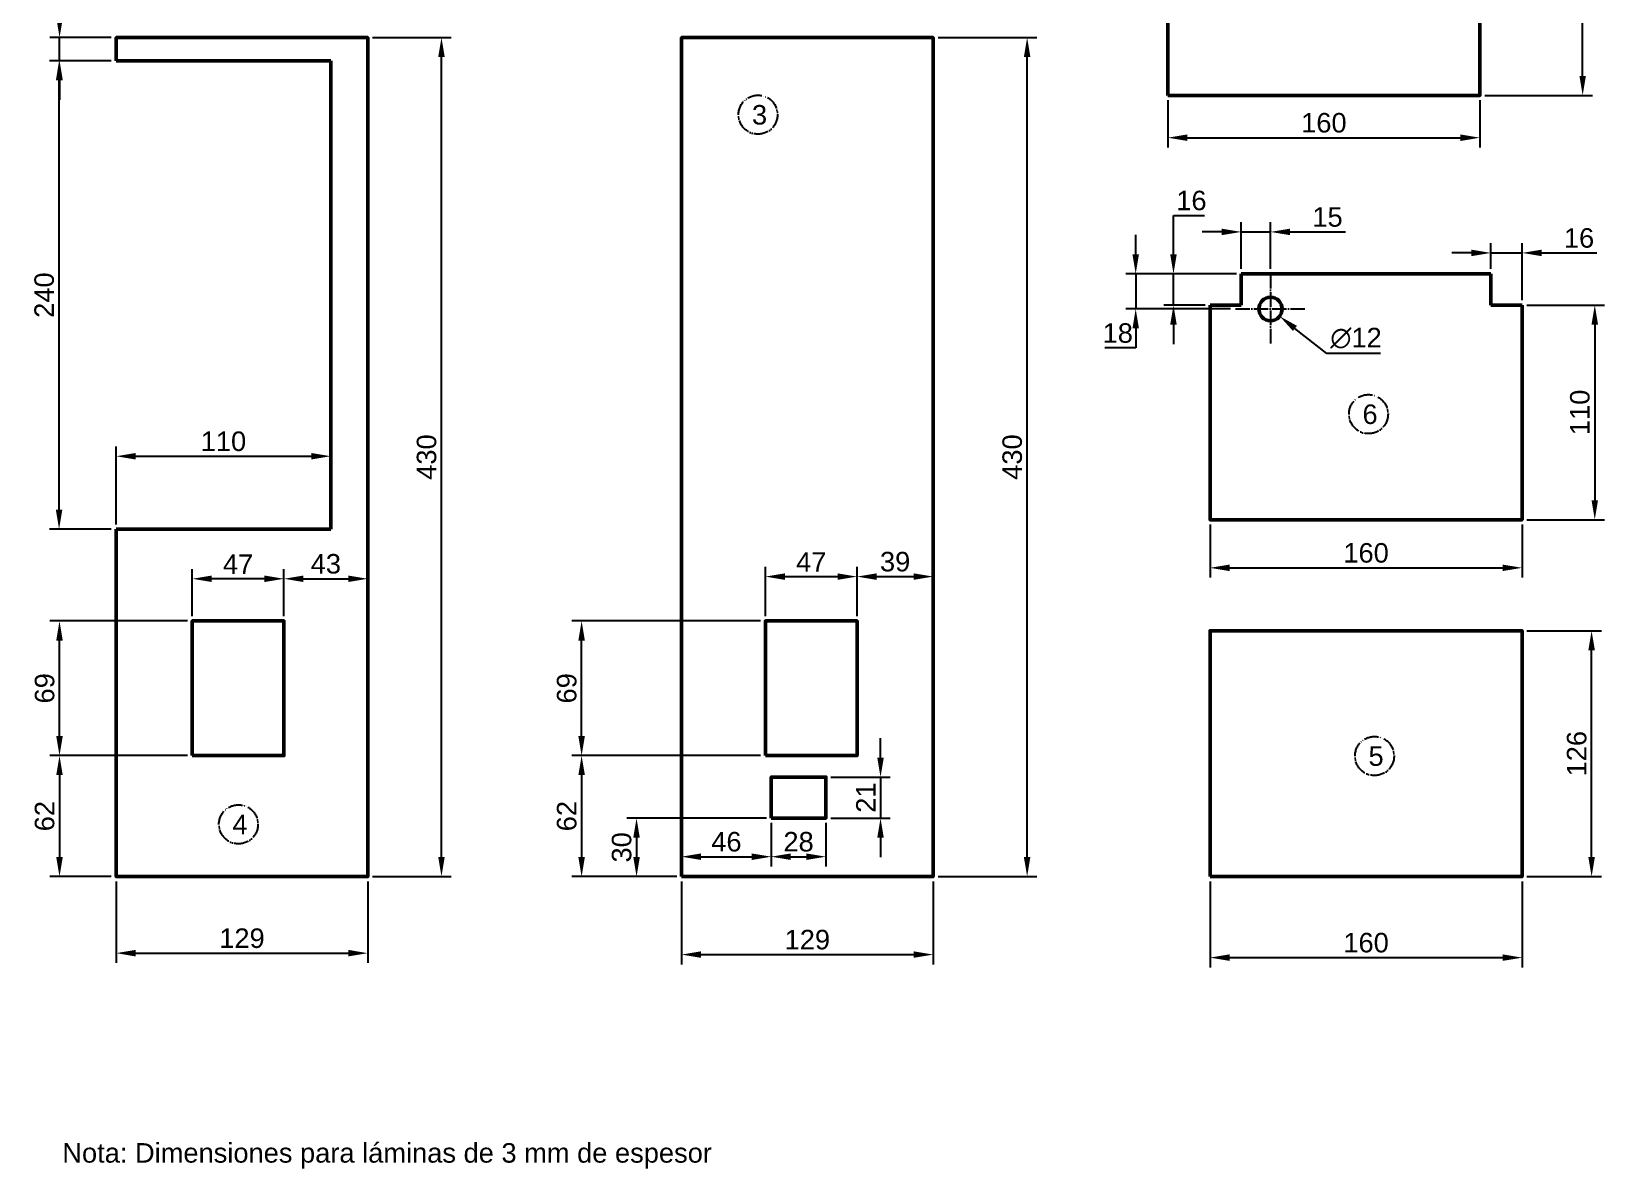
# Model space of a CAD drawing. Header units: millimetres. Extents: x 1300 to 9341, y -223 to 1453.
# Drawn here: x 7924 to 8730, y -136 to 446 of the extents above; entities that cross this region are included whole.
import ezdxf

# ---------------------------------------------------------------- set-up
doc = ezdxf.new("R2010")
doc.units = ezdxf.units.MM
doc.linetypes.add('ACAD_ISO04W100', pattern=[30, 24, -3, 0, -3])
doc.linetypes.add('ACAD_ISO05W100', pattern=[33, 24, -3, 0, -3, 0, -3])
for name, color, linetype, lineweight in [('02_LINEA_PRINCIPAL_A4_A3', 7, 'Continuous', 50), ('04_LINEA_EJE_A4_A3', 4, 'ACAD_ISO04W100', 25), ('05_LINEA_ACOTADO', 3, 'Continuous', 25), ('10_LINEA_FANTASMA_A4_A3', 2, 'ACAD_ISO05W100', 25)]:
    doc.layers.add(name, color=color, linetype=linetype, lineweight=lineweight)
doc.layers.add('06_ROTULADO', color=3, linetype='Continuous')
doc.styles.get("Standard").update_dxf_attribs({"font": 'arial.ttf'})
doc.dimstyles.new('ISO-25', dxfattribs={"dimtxt": 2.5, "dimasz": 2.5, "dimexe": 1.25, "dimexo": 0.625, "dimtad": 1, "dimtoh": 1, "dimtxsty": 'Standard', "dimcen": 2.5, "dimadec": 0, "dimazin": 0, "dimtfac": 1, "dimtmove": 0, "dimatfit": 3, "dimfxl": 1, "dimarcsym": 0})

# ---------------------------------------------------------------- blocks, each defined once
blk = doc.blocks.new('*D38')
at = {"layer": '05_LINEA_ACOTADO', "color": 0, "lineweight": -2, "transparency": 16777216}
for p, q in [((8690.52, 139.3), (8728.65, 139.3)), ((8723.65, 23.3), (8723.65, 129.3)), ((8690.52, 13.3), (8728.65, 13.3))]:
    blk.add_line(p, q, dxfattribs=at)
at = {"layer": '05_LINEA_ACOTADO', "color": 0, "transparency": 16777216}
for points in [[(8721.99, 129.3), (8725.32, 129.3), (8723.65, 139.3)], [(8721.99, 23.3), (8725.32, 23.3), (8723.65, 13.3)]]:
    blk.add_solid(points, dxfattribs=at)
at = {"layer": 'Defpoints', "color": 0, "transparency": 16777216}
for p in [(8688.02, 139.3), (8723.65, 139.3), (8688.02, 13.3)]:
    blk.add_point(p, dxfattribs=at)
at = {"layer": '05_LINEA_ACOTADO', "color": 0, "transparency": 16777216, "insert": (8716.05, 76.3), "char_height": 10, "attachment_point": 5, "rotation": 90}
blk.add_mtext('126', dxfattribs=at)
blk = doc.blocks.new('*D39')
at = {"layer": '05_LINEA_ACOTADO', "color": 0, "lineweight": -2, "transparency": 16777216}
for p, q in [((8528.02, 10.8), (8528.02, -33.21)), ((8688.02, 10.8), (8688.02, -33.21)), ((8538.02, -28.21), (8678.02, -28.21))]:
    blk.add_line(p, q, dxfattribs=at)
at = {"layer": '05_LINEA_ACOTADO', "color": 0, "transparency": 16777216}
for points in [[(8538.02, -26.54), (8538.02, -29.87), (8528.02, -28.21)], [(8678.02, -26.54), (8678.02, -29.87), (8688.02, -28.21)]]:
    blk.add_solid(points, dxfattribs=at)
at = {"layer": 'Defpoints', "color": 0, "transparency": 16777216}
for p in [(8528.02, 13.3), (8688.02, 13.3), (8688.02, -28.21)]:
    blk.add_point(p, dxfattribs=at)
at = {"layer": '05_LINEA_ACOTADO', "color": 0, "transparency": 16777216, "insert": (8608.02, -20.6), "char_height": 10, "attachment_point": 5}
blk.add_mtext('160', dxfattribs=at)
blk = doc.blocks.new('*D40')
at = {"layer": '05_LINEA_ACOTADO', "color": 0, "lineweight": -2, "transparency": 16777216}
for p, q in [((8528.02, 193.7), (8528.02, 166.55)), ((8688.02, 193.7), (8688.02, 166.55)), ((8538.02, 171.55), (8678.02, 171.55))]:
    blk.add_line(p, q, dxfattribs=at)
at = {"layer": '05_LINEA_ACOTADO', "color": 0, "transparency": 16777216}
for points in [[(8538.02, 173.21), (8538.02, 169.88), (8528.02, 171.55)], [(8678.02, 173.21), (8678.02, 169.88), (8688.02, 171.55)]]:
    blk.add_solid(points, dxfattribs=at)
at = {"layer": 'Defpoints', "color": 0, "transparency": 16777216}
for p in [(8528.02, 196.2), (8688.02, 196.2), (8688.02, 171.55)]:
    blk.add_point(p, dxfattribs=at)
at = {"layer": '05_LINEA_ACOTADO', "color": 0, "transparency": 16777216, "insert": (8608.02, 179.15), "char_height": 10, "attachment_point": 5}
blk.add_mtext('160', dxfattribs=at)
blk = doc.blocks.new('*D41')
at = {"layer": '05_LINEA_ACOTADO', "color": 0, "lineweight": -2, "transparency": 16777216}
for p, q in [((8690.52, 306.2), (8730.29, 306.2)), ((8725.29, 296.2), (8725.29, 206.2)), ((8690.52, 196.2), (8730.29, 196.2))]:
    blk.add_line(p, q, dxfattribs=at)
at = {"layer": '05_LINEA_ACOTADO', "color": 0, "transparency": 16777216}
for points in [[(8723.62, 296.2), (8726.95, 296.2), (8725.29, 306.2)], [(8723.62, 206.2), (8726.95, 206.2), (8725.29, 196.2)]]:
    blk.add_solid(points, dxfattribs=at)
at = {"layer": 'Defpoints', "color": 0, "transparency": 16777216}
for p in [(8688.02, 306.2), (8688.02, 196.2), (8725.29, 196.2)]:
    blk.add_point(p, dxfattribs=at)
at = {"layer": '05_LINEA_ACOTADO', "color": 0, "transparency": 16777216, "insert": (8717.68, 251.2), "char_height": 10, "attachment_point": 5, "rotation": 90}
blk.add_mtext('110', dxfattribs=at)
blk = doc.blocks.new('*D42')
at = {"layer": '05_LINEA_ACOTADO', "color": 0, "lineweight": -2, "transparency": 16777216}
for p, q in [((8509.27, 332.2), (8509.27, 352.12)), ((8509.27, 352.12), (8525.14, 352.12)), ((8541.52, 322.2), (8504.27, 322.2)), ((8509.27, 306.2), (8509.27, 322.2)), ((8525.52, 306.2), (8504.27, 306.2)), ((8509.27, 296.2), (8509.27, 286.2))]:
    blk.add_line(p, q, dxfattribs=at)
at = {"layer": '05_LINEA_ACOTADO', "color": 0, "transparency": 16777216}
for points in [[(8507.6, 332.2), (8510.93, 332.2), (8509.27, 322.2)], [(8507.6, 296.2), (8510.93, 296.2), (8509.27, 306.2)]]:
    blk.add_solid(points, dxfattribs=at)
at = {"layer": 'Defpoints', "color": 0, "transparency": 16777216}
for p in [(8509.27, 322.2), (8544.02, 322.2), (8528.02, 306.2)]:
    blk.add_point(p, dxfattribs=at)
at = {"layer": '05_LINEA_ACOTADO', "color": 0, "transparency": 16777216, "insert": (8518.46, 359.72), "char_height": 10, "attachment_point": 5}
blk.add_mtext('16', dxfattribs=at)
blk = doc.blocks.new('*D43')
at = {"layer": '05_LINEA_ACOTADO', "color": 0, "lineweight": -2, "transparency": 16777216}
for p, q in [((8662.02, 332.92), (8652.02, 332.92)), ((8672.02, 324.7), (8672.02, 337.92)), ((8672.02, 332.92), (8688.02, 332.92)), ((8688.02, 308.7), (8688.02, 337.92)), ((8698.02, 332.92), (8726.4, 332.92))]:
    blk.add_line(p, q, dxfattribs=at)
at = {"layer": '05_LINEA_ACOTADO', "color": 0, "transparency": 16777216}
for points in [[(8662.02, 334.59), (8662.02, 331.25), (8672.02, 332.92)], [(8698.02, 334.59), (8698.02, 331.25), (8688.02, 332.92)]]:
    blk.add_solid(points, dxfattribs=at)
at = {"layer": 'Defpoints', "color": 0, "transparency": 16777216}
for p in [(8688.02, 332.92), (8672.02, 322.2), (8688.02, 306.2)]:
    blk.add_point(p, dxfattribs=at)
at = {"layer": '05_LINEA_ACOTADO', "color": 0, "transparency": 16777216, "insert": (8717.21, 340.53), "char_height": 10, "attachment_point": 5}
blk.add_mtext('16', dxfattribs=at)
blk = doc.blocks.new('*D44')
at = {"layer": '05_LINEA_ACOTADO', "color": 0, "lineweight": -2, "transparency": 16777216}
for p, q in [((8544.02, 324.7), (8544.02, 348.69)), ((8559.02, 324.7), (8559.02, 348.69)), ((8534.02, 343.69), (8524.02, 343.69)), ((8544.02, 343.69), (8559.02, 343.69)), ((8569.02, 343.69), (8597.48, 343.69))]:
    blk.add_line(p, q, dxfattribs=at)
at = {"layer": '05_LINEA_ACOTADO', "color": 0, "transparency": 16777216}
for points in [[(8534.02, 345.35), (8534.02, 342.02), (8544.02, 343.69)], [(8569.02, 345.35), (8569.02, 342.02), (8559.02, 343.69)]]:
    blk.add_solid(points, dxfattribs=at)
at = {"layer": 'Defpoints', "color": 0, "transparency": 16777216}
for p in [(8559.02, 343.69), (8544.02, 322.2), (8559.02, 322.2)]:
    blk.add_point(p, dxfattribs=at)
at = {"layer": '05_LINEA_ACOTADO', "color": 0, "transparency": 16777216, "insert": (8588.25, 351.29), "char_height": 10, "attachment_point": 5}
blk.add_mtext('15', dxfattribs=at)
blk = doc.blocks.new('*D45')
at = {"layer": '05_LINEA_ACOTADO', "color": 0, "lineweight": -2, "transparency": 16777216}
for p, q in [((8489.9, 332.2), (8489.9, 342.2)), ((8541.52, 322.2), (8484.9, 322.2)), ((8489.9, 322.2), (8489.9, 304.2)), ((8538.52, 304.2), (8484.9, 304.2)), ((8489.9, 294.2), (8489.9, 284.2)), ((8489.9, 284.2), (8474, 284.2))]:
    blk.add_line(p, q, dxfattribs=at)
at = {"layer": '05_LINEA_ACOTADO', "color": 0, "transparency": 16777216}
for points in [[(8488.24, 332.2), (8491.57, 332.2), (8489.9, 322.2)], [(8488.24, 294.2), (8491.57, 294.2), (8489.9, 304.2)]]:
    blk.add_solid(points, dxfattribs=at)
at = {"layer": 'Defpoints', "color": 0, "transparency": 16777216}
for p in [(8544.02, 322.2), (8489.9, 304.2), (8541.02, 304.2)]:
    blk.add_point(p, dxfattribs=at)
at = {"layer": '05_LINEA_ACOTADO', "color": 0, "transparency": 16777216, "insert": (8480.7, 291.8), "char_height": 10, "attachment_point": 5}
blk.add_mtext('18', dxfattribs=at)
blk = doc.blocks.new('*D46')
at = {"layer": '05_LINEA_ACOTADO', "color": 0, "lineweight": -2, "transparency": 16777216}
for p, q in [((8668.89, 539.65), (8724.07, 539.65)), ((8719.07, 423.65), (8719.07, 529.65)), ((8668.89, 413.65), (8724.07, 413.65))]:
    blk.add_line(p, q, dxfattribs=at)
at = {"layer": '05_LINEA_ACOTADO', "color": 0, "transparency": 16777216}
for points in [[(8717.41, 529.65), (8720.74, 529.65), (8719.07, 539.65)], [(8717.41, 423.65), (8720.74, 423.65), (8719.07, 413.65)]]:
    blk.add_solid(points, dxfattribs=at)
at = {"layer": 'Defpoints', "color": 0, "transparency": 16777216}
for p in [(8666.39, 539.65), (8719.07, 539.65), (8666.39, 413.65)]:
    blk.add_point(p, dxfattribs=at)
at = {"layer": '05_LINEA_ACOTADO', "color": 0, "transparency": 16777216, "insert": (8711.47, 476.65), "char_height": 10, "attachment_point": 5, "rotation": 90}
blk.add_mtext('126', dxfattribs=at)
blk = doc.blocks.new('*D47')
at = {"layer": '05_LINEA_ACOTADO', "color": 0, "lineweight": -2, "transparency": 16777216}
for p, q in [((8506.39, 411.15), (8506.39, 386.96)), ((8666.39, 411.15), (8666.39, 386.96)), ((8516.39, 391.96), (8656.39, 391.96))]:
    blk.add_line(p, q, dxfattribs=at)
at = {"layer": '05_LINEA_ACOTADO', "color": 0, "transparency": 16777216}
for points in [[(8516.39, 393.62), (8516.39, 390.29), (8506.39, 391.96)], [(8656.39, 393.62), (8656.39, 390.29), (8666.39, 391.96)]]:
    blk.add_solid(points, dxfattribs=at)
at = {"layer": 'Defpoints', "color": 0, "transparency": 16777216}
for p in [(8506.39, 413.65), (8666.39, 413.65), (8666.39, 391.96)]:
    blk.add_point(p, dxfattribs=at)
at = {"layer": '05_LINEA_ACOTADO', "color": 0, "transparency": 16777216, "insert": (8586.39, 399.56), "char_height": 10, "attachment_point": 5}
blk.add_mtext('160', dxfattribs=at)
blk = doc.blocks.new('*D74')
at = {"layer": '05_LINEA_ACOTADO', "color": 0, "lineweight": -2, "transparency": 16777216}
for p, q in [((8388.55, 443.3), (8439.24, 443.3)), ((8434.24, 23.3), (8434.24, 433.3)), ((8388.55, 13.3), (8439.24, 13.3))]:
    blk.add_line(p, q, dxfattribs=at)
at = {"layer": '05_LINEA_ACOTADO', "color": 0, "transparency": 16777216}
for points in [[(8432.57, 433.3), (8435.9, 433.3), (8434.24, 443.3)], [(8432.57, 23.3), (8435.9, 23.3), (8434.24, 13.3)]]:
    blk.add_solid(points, dxfattribs=at)
at = {"layer": 'Defpoints', "color": 0, "transparency": 16777216}
for p in [(8386.05, 443.3), (8434.24, 443.3), (8386.05, 13.3)]:
    blk.add_point(p, dxfattribs=at)
at = {"layer": '05_LINEA_ACOTADO', "color": 0, "transparency": 16777216, "insert": (8426.63, 228.3), "char_height": 10, "attachment_point": 5, "rotation": 90}
blk.add_mtext('430', dxfattribs=at)
blk = doc.blocks.new('*D75')
at = {"layer": '05_LINEA_ACOTADO', "color": 0, "lineweight": -2, "transparency": 16777216}
for p, q in [((8257.05, 10.8), (8257.05, -31.65)), ((8386.05, 10.8), (8386.05, -31.65)), ((8267.05, -26.65), (8376.05, -26.65))]:
    blk.add_line(p, q, dxfattribs=at)
at = {"layer": '05_LINEA_ACOTADO', "color": 0, "transparency": 16777216}
for points in [[(8267.05, -24.98), (8267.05, -28.31), (8257.05, -26.65)], [(8376.05, -24.98), (8376.05, -28.31), (8386.05, -26.65)]]:
    blk.add_solid(points, dxfattribs=at)
at = {"layer": 'Defpoints', "color": 0, "transparency": 16777216}
for p in [(8257.05, 13.3), (8386.05, 13.3), (8386.05, -26.65)]:
    blk.add_point(p, dxfattribs=at)
at = {"layer": '05_LINEA_ACOTADO', "color": 0, "transparency": 16777216, "insert": (8321.55, -19.04), "char_height": 10, "attachment_point": 5}
blk.add_mtext('129', dxfattribs=at)
blk = doc.blocks.new('*D76')
at = {"layer": '05_LINEA_ACOTADO', "color": 0, "lineweight": -2, "transparency": 16777216}
for p, q in [((8257.05, 40.8), (8257.05, 18.51)), ((8303.05, 40.8), (8303.05, 18.51)), ((8267.05, 23.51), (8293.05, 23.51))]:
    blk.add_line(p, q, dxfattribs=at)
at = {"layer": '05_LINEA_ACOTADO', "color": 0, "transparency": 16777216}
for points in [[(8267.05, 25.18), (8267.05, 21.84), (8257.05, 23.51)], [(8293.05, 25.18), (8293.05, 21.84), (8303.05, 23.51)]]:
    blk.add_solid(points, dxfattribs=at)
at = {"layer": 'Defpoints', "color": 0, "transparency": 16777216}
for p in [(8257.05, 43.3), (8303.05, 43.3), (8303.05, 23.51)]:
    blk.add_point(p, dxfattribs=at)
at = {"layer": '05_LINEA_ACOTADO', "color": 0, "transparency": 16777216, "insert": (8280.05, 31.12), "char_height": 10, "attachment_point": 5}
blk.add_mtext('46', dxfattribs=at)
blk = doc.blocks.new('*D77')
at = {"layer": '05_LINEA_ACOTADO', "color": 0, "lineweight": -2, "transparency": 16777216}
for p, q in [((8359.07, 74.3), (8359.07, 84.3)), ((8333.55, 64.3), (8364.07, 64.3)), ((8359.07, 64.3), (8359.07, 43.3)), ((8333.55, 43.3), (8364.07, 43.3)), ((8359.07, 33.3), (8359.07, 23.3))]:
    blk.add_line(p, q, dxfattribs=at)
at = {"layer": '05_LINEA_ACOTADO', "color": 0, "transparency": 16777216}
for points in [[(8357.41, 74.3), (8360.74, 74.3), (8359.07, 64.3)], [(8357.41, 33.3), (8360.74, 33.3), (8359.07, 43.3)]]:
    blk.add_solid(points, dxfattribs=at)
at = {"layer": 'Defpoints', "color": 0, "transparency": 16777216}
for p in [(8331.05, 64.3), (8331.05, 43.3), (8359.07, 43.3)]:
    blk.add_point(p, dxfattribs=at)
at = {"layer": '05_LINEA_ACOTADO', "color": 0, "transparency": 16777216, "insert": (8351.55, 53.8), "char_height": 10, "attachment_point": 5, "rotation": 90}
blk.add_mtext('21', dxfattribs=at)
blk = doc.blocks.new('*D78')
at = {"layer": '05_LINEA_ACOTADO', "color": 0, "lineweight": -2, "transparency": 16777216}
for p, q in [((8303.05, 40.8), (8303.05, 18.51)), ((8331.05, 40.8), (8331.05, 18.51)), ((8313.05, 23.51), (8321.05, 23.51))]:
    blk.add_line(p, q, dxfattribs=at)
at = {"layer": '05_LINEA_ACOTADO', "color": 0, "transparency": 16777216}
for points in [[(8313.05, 25.18), (8313.05, 21.84), (8303.05, 23.51)], [(8321.05, 25.18), (8321.05, 21.84), (8331.05, 23.51)]]:
    blk.add_solid(points, dxfattribs=at)
at = {"layer": 'Defpoints', "color": 0, "transparency": 16777216}
for p in [(8303.05, 43.3), (8331.05, 43.3), (8331.05, 23.51)]:
    blk.add_point(p, dxfattribs=at)
at = {"layer": '05_LINEA_ACOTADO', "color": 0, "transparency": 16777216, "insert": (8317.05, 31.12), "char_height": 10, "attachment_point": 5}
blk.add_mtext('28', dxfattribs=at)
blk = doc.blocks.new('*D79')
at = {"layer": '05_LINEA_ACOTADO', "color": 0, "lineweight": -2, "transparency": 16777216}
for p, q in [((8300.55, 43.3), (8228.97, 43.3)), ((8233.97, 33.3), (8233.97, 23.3)), ((8254.55, 13.3), (8228.97, 13.3))]:
    blk.add_line(p, q, dxfattribs=at)
at = {"layer": '05_LINEA_ACOTADO', "color": 0, "transparency": 16777216}
for points in [[(8232.3, 33.3), (8235.64, 33.3), (8233.97, 43.3)], [(8232.3, 23.3), (8235.64, 23.3), (8233.97, 13.3)]]:
    blk.add_solid(points, dxfattribs=at)
at = {"layer": 'Defpoints', "color": 0, "transparency": 16777216}
for p in [(8303.05, 43.3), (8233.97, 13.3), (8257.05, 13.3)]:
    blk.add_point(p, dxfattribs=at)
at = {"layer": '05_LINEA_ACOTADO', "color": 0, "transparency": 16777216, "insert": (8226.36, 28.3), "char_height": 10, "attachment_point": 5, "rotation": 90}
blk.add_mtext('30', dxfattribs=at)
blk = doc.blocks.new('*D80')
at = {"layer": '05_LINEA_ACOTADO', "color": 0, "lineweight": -2, "transparency": 16777216}
for p, q in [((8297.55, 75.3), (8200.82, 75.3)), ((8205.82, 65.3), (8205.82, 23.3)), ((8254.55, 13.3), (8200.82, 13.3))]:
    blk.add_line(p, q, dxfattribs=at)
at = {"layer": '05_LINEA_ACOTADO', "color": 0, "transparency": 16777216}
for points in [[(8204.15, 65.3), (8207.49, 65.3), (8205.82, 75.3)], [(8204.15, 23.3), (8207.49, 23.3), (8205.82, 13.3)]]:
    blk.add_solid(points, dxfattribs=at)
at = {"layer": 'Defpoints', "color": 0, "transparency": 16777216}
for p in [(8300.05, 75.3), (8205.82, 13.3), (8257.05, 13.3)]:
    blk.add_point(p, dxfattribs=at)
at = {"layer": '05_LINEA_ACOTADO', "color": 0, "transparency": 16777216, "insert": (8198.21, 44.3), "char_height": 10, "attachment_point": 5, "rotation": 90}
blk.add_mtext('62', dxfattribs=at)
blk = doc.blocks.new('*D81')
at = {"layer": '05_LINEA_ACOTADO', "color": 0, "lineweight": -2, "transparency": 16777216}
for p, q in [((8297.55, 144.3), (8200.82, 144.3)), ((8205.82, 85.3), (8205.82, 134.3)), ((8297.55, 75.3), (8200.82, 75.3))]:
    blk.add_line(p, q, dxfattribs=at)
at = {"layer": '05_LINEA_ACOTADO', "color": 0, "transparency": 16777216}
for points in [[(8204.15, 134.3), (8207.49, 134.3), (8205.82, 144.3)], [(8204.15, 85.3), (8207.49, 85.3), (8205.82, 75.3)]]:
    blk.add_solid(points, dxfattribs=at)
at = {"layer": 'Defpoints', "color": 0, "transparency": 16777216}
for p in [(8205.82, 144.3), (8300.05, 144.3), (8300.05, 75.3)]:
    blk.add_point(p, dxfattribs=at)
at = {"layer": '05_LINEA_ACOTADO', "color": 0, "transparency": 16777216, "insert": (8198.21, 109.8), "char_height": 10, "attachment_point": 5, "rotation": 90}
blk.add_mtext('69', dxfattribs=at)
blk = doc.blocks.new('*D82')
at = {"layer": '05_LINEA_ACOTADO', "color": 0, "lineweight": -2, "transparency": 16777216}
for p, q in [((8347.05, 146.8), (8347.05, 172.05)), ((8386.05, 146.8), (8386.05, 172.05)), ((8357.05, 167.05), (8376.05, 167.05))]:
    blk.add_line(p, q, dxfattribs=at)
at = {"layer": '05_LINEA_ACOTADO', "color": 0, "transparency": 16777216}
for points in [[(8357.05, 168.71), (8357.05, 165.38), (8347.05, 167.05)], [(8376.05, 168.71), (8376.05, 165.38), (8386.05, 167.05)]]:
    blk.add_solid(points, dxfattribs=at)
at = {"layer": 'Defpoints', "color": 0, "transparency": 16777216}
for p in [(8386.05, 167.05), (8347.05, 144.3), (8386.05, 144.3)]:
    blk.add_point(p, dxfattribs=at)
at = {"layer": '05_LINEA_ACOTADO', "color": 0, "transparency": 16777216, "insert": (8366.55, 174.65), "char_height": 10, "attachment_point": 5}
blk.add_mtext('39', dxfattribs=at)
blk = doc.blocks.new('*D83')
at = {"layer": '05_LINEA_ACOTADO', "color": 0, "lineweight": -2, "transparency": 16777216}
for p, q in [((8300.05, 146.8), (8300.05, 172.05)), ((8347.05, 146.8), (8347.05, 172.05)), ((8310.05, 167.05), (8337.05, 167.05))]:
    blk.add_line(p, q, dxfattribs=at)
at = {"layer": '05_LINEA_ACOTADO', "color": 0, "transparency": 16777216}
for points in [[(8310.05, 168.71), (8310.05, 165.38), (8300.05, 167.05)], [(8337.05, 168.71), (8337.05, 165.38), (8347.05, 167.05)]]:
    blk.add_solid(points, dxfattribs=at)
at = {"layer": 'Defpoints', "color": 0, "transparency": 16777216}
for p in [(8347.05, 167.05), (8300.05, 144.3), (8347.05, 144.3)]:
    blk.add_point(p, dxfattribs=at)
at = {"layer": '05_LINEA_ACOTADO', "color": 0, "transparency": 16777216, "insert": (8323.55, 174.55), "char_height": 10, "attachment_point": 5}
blk.add_mtext('47', dxfattribs=at)
blk = doc.blocks.new('*D85')
at = {"layer": '05_LINEA_ACOTADO', "color": 0, "lineweight": -2, "transparency": 16777216}
for p, q in [((8053.17, 146.8), (8053.17, 170.93)), ((8096.17, 146.8), (8096.17, 170.93)), ((8063.17, 165.93), (8086.17, 165.93))]:
    blk.add_line(p, q, dxfattribs=at)
at = {"layer": '05_LINEA_ACOTADO', "color": 0, "transparency": 16777216}
for points in [[(8063.17, 167.6), (8063.17, 164.27), (8053.17, 165.93)], [(8086.17, 167.6), (8086.17, 164.27), (8096.17, 165.93)]]:
    blk.add_solid(points, dxfattribs=at)
at = {"layer": 'Defpoints', "color": 0, "transparency": 16777216}
for p in [(8096.17, 165.93), (8053.17, 144.3), (8096.17, 144.3)]:
    blk.add_point(p, dxfattribs=at)
at = {"layer": '05_LINEA_ACOTADO', "color": 0, "transparency": 16777216, "insert": (8074.67, 173.54), "char_height": 10, "attachment_point": 5}
blk.add_mtext('43', dxfattribs=at)
blk = doc.blocks.new('*D86')
at = {"layer": '05_LINEA_ACOTADO', "color": 0, "lineweight": -2, "transparency": 16777216}
for p, q in [((8006.17, 146.8), (8006.17, 170.93)), ((8053.17, 146.8), (8053.17, 170.93)), ((8043.17, 165.93), (8016.17, 165.93))]:
    blk.add_line(p, q, dxfattribs=at)
at = {"layer": '05_LINEA_ACOTADO', "color": 0, "transparency": 16777216}
for points in [[(8016.17, 167.6), (8016.17, 164.27), (8006.17, 165.93)], [(8043.17, 167.6), (8043.17, 164.27), (8053.17, 165.93)]]:
    blk.add_solid(points, dxfattribs=at)
at = {"layer": 'Defpoints', "color": 0, "transparency": 16777216}
for p in [(8006.17, 165.93), (8006.17, 144.3), (8053.17, 144.3)]:
    blk.add_point(p, dxfattribs=at)
at = {"layer": '05_LINEA_ACOTADO', "color": 0, "transparency": 16777216, "insert": (8029.67, 173.43), "char_height": 10, "attachment_point": 5}
blk.add_mtext('47', dxfattribs=at)
blk = doc.blocks.new('*D87')
at = {"layer": '05_LINEA_ACOTADO', "color": 0, "lineweight": -2, "transparency": 16777216}
for p, q in [((8003.67, 144.3), (7933.11, 144.3)), ((7938.11, 85.3), (7938.11, 134.3)), ((8003.67, 75.3), (7933.11, 75.3))]:
    blk.add_line(p, q, dxfattribs=at)
at = {"layer": '05_LINEA_ACOTADO', "color": 0, "transparency": 16777216}
for points in [[(7936.45, 134.3), (7939.78, 134.3), (7938.11, 144.3)], [(7936.45, 85.3), (7939.78, 85.3), (7938.11, 75.3)]]:
    blk.add_solid(points, dxfattribs=at)
at = {"layer": 'Defpoints', "color": 0, "transparency": 16777216}
for p in [(7938.11, 144.3), (8006.17, 144.3), (8006.17, 75.3)]:
    blk.add_point(p, dxfattribs=at)
at = {"layer": '05_LINEA_ACOTADO', "color": 0, "transparency": 16777216, "insert": (7930.51, 109.8), "char_height": 10, "attachment_point": 5, "rotation": 90}
blk.add_mtext('69', dxfattribs=at)
blk = doc.blocks.new('*D88')
at = {"layer": '05_LINEA_ACOTADO', "color": 0, "lineweight": -2, "transparency": 16777216}
for p, q in [((8003.67, 75.3), (7933.11, 75.3)), ((7938.11, 65.3), (7938.11, 23.3)), ((7964.67, 13.3), (7933.11, 13.3))]:
    blk.add_line(p, q, dxfattribs=at)
at = {"layer": '05_LINEA_ACOTADO', "color": 0, "transparency": 16777216}
for points in [[(7936.45, 65.3), (7939.78, 65.3), (7938.11, 75.3)], [(7936.45, 23.3), (7939.78, 23.3), (7938.11, 13.3)]]:
    blk.add_solid(points, dxfattribs=at)
at = {"layer": 'Defpoints', "color": 0, "transparency": 16777216}
for p in [(8006.17, 75.3), (7938.11, 13.3), (7967.17, 13.3)]:
    blk.add_point(p, dxfattribs=at)
at = {"layer": '05_LINEA_ACOTADO', "color": 0, "transparency": 16777216, "insert": (7930.51, 44.3), "char_height": 10, "attachment_point": 5, "rotation": 90}
blk.add_mtext('62', dxfattribs=at)
blk = doc.blocks.new('*D89')
at = {"layer": '05_LINEA_ACOTADO', "color": 0, "lineweight": -2, "transparency": 16777216}
for p, q in [((7967.17, 10.8), (7967.17, -30.92)), ((8096.17, 10.8), (8096.17, -30.92)), ((7977.17, -25.92), (8086.17, -25.92))]:
    blk.add_line(p, q, dxfattribs=at)
at = {"layer": '05_LINEA_ACOTADO', "color": 0, "transparency": 16777216}
for points in [[(7977.17, -24.25), (7977.17, -27.59), (7967.17, -25.92)], [(8086.17, -24.25), (8086.17, -27.59), (8096.17, -25.92)]]:
    blk.add_solid(points, dxfattribs=at)
at = {"layer": 'Defpoints', "color": 0, "transparency": 16777216}
for p in [(7967.17, 13.3), (8096.17, 13.3), (8096.17, -25.92)]:
    blk.add_point(p, dxfattribs=at)
at = {"layer": '05_LINEA_ACOTADO', "color": 0, "transparency": 16777216, "insert": (8031.67, -18.32), "char_height": 10, "attachment_point": 5}
blk.add_mtext('129', dxfattribs=at)
blk = doc.blocks.new('*D90')
at = {"layer": '05_LINEA_ACOTADO', "color": 0, "lineweight": -2, "transparency": 16777216}
for p, q in [((8098.67, 443.3), (8138.96, 443.3)), ((8133.96, 23.3), (8133.96, 433.3)), ((8098.67, 13.3), (8138.96, 13.3))]:
    blk.add_line(p, q, dxfattribs=at)
at = {"layer": '05_LINEA_ACOTADO', "color": 0, "transparency": 16777216}
for points in [[(8132.29, 433.3), (8135.62, 433.3), (8133.96, 443.3)], [(8132.29, 23.3), (8135.62, 23.3), (8133.96, 13.3)]]:
    blk.add_solid(points, dxfattribs=at)
at = {"layer": 'Defpoints', "color": 0, "transparency": 16777216}
for p in [(8096.17, 443.3), (8133.96, 443.3), (8096.17, 13.3)]:
    blk.add_point(p, dxfattribs=at)
at = {"layer": '05_LINEA_ACOTADO', "color": 0, "transparency": 16777216, "insert": (8126.35, 228.3), "char_height": 10, "attachment_point": 5, "rotation": 90}
blk.add_mtext('430', dxfattribs=at)
blk = doc.blocks.new('*D91')
at = {"layer": '05_LINEA_ACOTADO', "color": 0, "lineweight": -2, "transparency": 16777216}
for p, q in [((7967.17, 193.8), (7967.17, 233.73)), ((7977.17, 228.73), (8067.17, 228.73)), ((8077.17, 193.8), (8077.17, 233.73))]:
    blk.add_line(p, q, dxfattribs=at)
at = {"layer": '05_LINEA_ACOTADO', "color": 0, "transparency": 16777216}
for points in [[(7977.17, 230.4), (7977.17, 227.07), (7967.17, 228.73)], [(8067.17, 230.4), (8067.17, 227.07), (8077.17, 228.73)]]:
    blk.add_solid(points, dxfattribs=at)
at = {"layer": 'Defpoints', "color": 0, "transparency": 16777216}
for p in [(8077.17, 228.73), (7967.17, 191.3), (8077.17, 191.3)]:
    blk.add_point(p, dxfattribs=at)
at = {"layer": '05_LINEA_ACOTADO', "color": 0, "transparency": 16777216, "insert": (8022.17, 236.34), "char_height": 10, "attachment_point": 5}
blk.add_mtext('110', dxfattribs=at)
blk = doc.blocks.new('*D92')
at = {"layer": '05_LINEA_ACOTADO', "color": 0, "lineweight": -2, "transparency": 16777216}
for p, q in [((7964.67, 431.3), (7932.9, 431.3)), ((7937.9, 201.3), (7937.9, 421.3)), ((7964.67, 191.3), (7932.9, 191.3))]:
    blk.add_line(p, q, dxfattribs=at)
at = {"layer": '05_LINEA_ACOTADO', "color": 0, "transparency": 16777216}
for points in [[(7936.24, 421.3), (7939.57, 421.3), (7937.9, 431.3)], [(7936.24, 201.3), (7939.57, 201.3), (7937.9, 191.3)]]:
    blk.add_solid(points, dxfattribs=at)
at = {"layer": 'Defpoints', "color": 0, "transparency": 16777216}
for p in [(7937.9, 431.3), (7967.17, 431.3), (7967.17, 191.3)]:
    blk.add_point(p, dxfattribs=at)
at = {"layer": '05_LINEA_ACOTADO', "color": 0, "transparency": 16777216, "insert": (7930.3, 311.3), "char_height": 10, "attachment_point": 5, "rotation": 90}
blk.add_mtext('240', dxfattribs=at)
blk = doc.blocks.new('*D93')
at = {"layer": '05_LINEA_ACOTADO', "color": 0, "lineweight": -2, "transparency": 16777216}
for p, q in [((7938.16, 453.3), (7938.16, 463.3)), ((7938.16, 463.3), (7953.94, 463.3)), ((7964.67, 443.3), (7933.16, 443.3)), ((7938.16, 431.3), (7938.16, 443.3)), ((7964.67, 431.3), (7933.16, 431.3)), ((7938.16, 421.3), (7938.16, 411.3))]:
    blk.add_line(p, q, dxfattribs=at)
at = {"layer": '05_LINEA_ACOTADO', "color": 0, "transparency": 16777216}
for points in [[(7936.5, 453.3), (7939.83, 453.3), (7938.16, 443.3)], [(7936.5, 421.3), (7939.83, 421.3), (7938.16, 431.3)]]:
    blk.add_solid(points, dxfattribs=at)
at = {"layer": 'Defpoints', "color": 0, "transparency": 16777216}
for p in [(7938.16, 443.3), (7967.17, 443.3), (7967.17, 431.3)]:
    blk.add_point(p, dxfattribs=at)
at = {"layer": '05_LINEA_ACOTADO', "color": 0, "transparency": 16777216, "insert": (7947.3, 470.82), "char_height": 10, "attachment_point": 5}
blk.add_mtext('12', dxfattribs=at)
blk = doc.blocks.new('*D97')
at = {"layer": '05_LINEA_ACOTADO', "color": 0, "lineweight": -2, "transparency": 16777216}
for p, q in [((8587.82, 281.33), (8571.55, 294.25)), ((8615.42, 281.33), (8587.82, 281.33))]:
    blk.add_line(p, q, dxfattribs=at)
at = {"layer": '05_LINEA_ACOTADO', "color": 0, "transparency": 16777216}
blk.add_solid([(8572.59, 295.55), (8570.51, 292.94), (8563.72, 300.47)], dxfattribs=at)
at = {"layer": 'Defpoints', "color": 0, "transparency": 16777216}
for p in [(8554.32, 307.93), (8563.72, 300.47)]:
    blk.add_point(p, dxfattribs=at)
at = {"layer": '05_LINEA_ACOTADO', "color": 0, "transparency": 16777216, "insert": (8602.87, 289.22), "char_height": 10, "attachment_point": 5}
blk.add_mtext('∅12', dxfattribs=at)

msp = doc.modelspace()

# ---------------------------------------------------------------- linework, layer by layer
at = {"layer": '02_LINEA_PRINCIPAL_A4_A3'}
for p, q in [((7967.172, 431.301), (8077.172, 431.301)), ((8077.172, 431.301), (8077.172, 191.301)), ((8544.02, 322.198), (8544.02, 306.198)), ((8672.02, 322.198), (8672.02, 306.198)), ((8544.02, 306.198), (8528.02, 306.198)), ((8672.02, 306.198), (8688.02, 306.198)), ((8077.172, 191.301), (7967.172, 191.301))]:
    msp.add_line(p, q, dxfattribs=at)
for points in [[(8506.388, 413.65), (8666.388, 413.65), (8666.388, 539.65), (8506.388, 539.65)], [(8257.053, 13.301), (8386.053, 13.301), (8386.053, 443.301), (8257.053, 443.301)], [(8006.172, 75.301), (8053.172, 75.301), (8053.172, 144.301), (8006.172, 144.301)], [(8300.053, 75.301), (8347.053, 75.301), (8347.053, 144.301), (8300.053, 144.301)], [(8528.02, 13.301), (8688.02, 13.301), (8688.02, 139.301), (8528.02, 139.301)], [(8303.053, 43.301), (8331.053, 43.301), (8331.053, 64.301), (8303.053, 64.301)]]:
    msp.add_lwpolyline(points, close=True, dxfattribs=at)
for points in [[(7967.172, 191.301), (7967.172, 13.301), (8096.172, 13.301), (8096.172, 443.301), (7967.172, 443.301), (7967.172, 431.301)], [(8672.02, 322.198), (8544.02, 322.198)], [(8528.02, 306.198), (8528.02, 196.198), (8688.02, 196.198), (8688.02, 306.198)]]:
    msp.add_lwpolyline(points, dxfattribs=at)
msp.add_circle((8559.02, 304.198), 6, dxfattribs=at)
at = {"layer": '04_LINEA_EJE_A4_A3', "ltscale": 0.31}
for p, q in [((8559.02, 322.198), (8559.02, 286.198)), ((8541.02, 304.198), (8577.02, 304.198))]:
    msp.add_line(p, q, dxfattribs=at)
at = {"layer": '10_LINEA_FANTASMA_A4_A3', "ltscale": 0.31}
for centre in [(8296.251, 403.766), (8609.275, 250.32), (8612.374, 75.12), (8029.869, 40.105)]:
    msp.add_circle(centre, 10, dxfattribs=at)

# ---------------------------------------------------------------- texts
at = {"layer": '06_ROTULADO', "char_height": 10, "attachment_point": 1}
for s, width, insert in [('3', 12.83645, (8293.152, 408.704)), ('6', 12.83645, (8606.176, 255.259)), ('5', 12.83645, (8609.275, 80.059)), ('4', 12.83645, (8026.77, 45.044)), ('Nota: Dimensiones para láminas de 3 mm de espesor', 356.0766, (7939.548, -123.265))]:
    msp.add_mtext_dynamic_manual_height_columns(s, width=width, gutter_width=12.5, heights=[0], dxfattribs=dict(at, insert=insert))

# ---------------------------------------------------------------- dimensions: what is measured, and where the dimension line sits
at = {"layer": '05_LINEA_ACOTADO'}
for base, p1, p2, picture, middle in [((8719.073, 539.65), (8666.388, 413.65), (8666.388, 539.65), '*D46', (8719.073, 476.65)), ((8133.957, 443.301), (8096.172, 13.301), (8096.172, 443.301), '*D90', (8133.957, 228.301)), ((8434.237, 443.301), (8386.053, 13.301), (8386.053, 443.301), '*D74', (8434.237, 228.301)), ((8509.268, 322.198), (8528.02, 306.198), (8544.02, 322.198), '*D42', (8518.456, 352.117)), ((8489.903, 304.198), (8544.02, 322.198), (8541.02, 304.198), '*D45', (8480.701, 284.198)), ((8725.286, 196.198), (8688.02, 306.198), (8688.02, 196.198), '*D41', (8725.286, 251.198)), ((8723.654, 139.301), (8688.02, 13.301), (8688.02, 139.301), '*D38', (8723.654, 76.301)), ((8359.073, 43.301), (8331.053, 64.301), (8331.053, 43.301), '*D77', (8359.073, 53.801))]:
    dim = msp.add_linear_dim(base=base, p1=p1, p2=p2, angle=90, dimstyle='ISO-25', override={"dimscale": 4}, dxfattribs=at)
    dim.commit()
    dim.dimension.update_dxf_attribs({"geometry": picture, "text_midpoint": middle, "dimtype": 160})
for base, p1, p2, picture, middle in [((7938.163, 443.301), (7967.172, 431.301), (7967.172, 443.301), '*D93', (7947.303, 470.822)), ((7937.904, 431.301), (7967.172, 191.301), (7967.172, 431.301), '*D92', (7930.298, 311.301)), ((7938.112, 144.301), (8006.172, 75.301), (8006.172, 144.301), '*D87', (7930.507, 109.801)), ((8205.819, 144.301), (8300.053, 75.301), (8300.053, 144.301), '*D81', (8198.214, 109.801)), ((7938.112, 13.301), (8006.172, 75.301), (7967.172, 13.301), '*D88', (7930.507, 44.301)), ((8205.819, 13.301), (8300.053, 75.301), (8257.053, 13.301), '*D80', (8198.214, 44.301)), ((8233.969, 13.301), (8303.053, 43.301), (8257.053, 13.301), '*D79', (8226.36, 28.301))]:
    dim = msp.add_linear_dim(base=base, p1=p1, p2=p2, angle=90, dimstyle='ISO-25', override={"dimscale": 4}, dxfattribs=at)
    dim.commit()
    dim.dimension.update_dxf_attribs({"geometry": picture, "text_midpoint": middle})
for base, p1, p2, picture, middle in [((8666.388, 391.957), (8506.388, 413.65), (8666.388, 413.65), '*D47', (8586.388, 391.957)), ((8559.02, 343.687), (8544.02, 322.198), (8559.02, 322.198), '*D44', (8588.25, 343.687)), ((8688.02, 171.546), (8528.02, 196.198), (8688.02, 196.198), '*D40', (8608.02, 171.546)), ((8331.053, 23.51), (8303.053, 43.301), (8331.053, 43.301), '*D78', (8317.053, 23.51))]:
    dim = msp.add_linear_dim(base=base, p1=p1, p2=p2, dimstyle='ISO-25', override={"dimscale": 4}, dxfattribs=at)
    dim.commit()
    dim.dimension.update_dxf_attribs({"geometry": picture, "text_midpoint": middle, "dimtype": 160})
for base, p1, p2, picture, middle in [((8688.02, 332.919), (8672.02, 322.198), (8688.02, 306.198), '*D43', (8717.209, 340.525)), ((8077.172, 228.733), (7967.172, 191.301), (8077.172, 191.301), '*D91', (8022.172, 236.339)), ((8006.172, 165.934), (8053.172, 144.301), (8006.172, 144.301), '*D86', (8029.672, 173.434)), ((8096.172, 165.934), (8053.172, 144.301), (8096.172, 144.301), '*D85', (8074.672, 173.544)), ((8347.053, 167.045), (8300.053, 144.301), (8347.053, 144.301), '*D83', (8323.553, 174.545)), ((8386.053, 167.045), (8347.053, 144.301), (8386.053, 144.301), '*D82', (8366.553, 174.655)), ((8303.053, 23.51), (8257.053, 43.301), (8303.053, 43.301), '*D76', (8280.053, 31.116)), ((8096.172, -25.922), (7967.172, 13.301), (8096.172, 13.301), '*D89', (8031.672, -18.316)), ((8386.053, -26.645), (8257.053, 13.301), (8386.053, 13.301), '*D75', (8321.553, -19.039)), ((8688.02, -28.207), (8528.02, 13.301), (8688.02, 13.301), '*D39', (8608.02, -20.601))]:
    dim = msp.add_linear_dim(base=base, p1=p1, p2=p2, dimstyle='ISO-25', override={"dimscale": 4}, dxfattribs=at)
    dim.commit()
    dim.dimension.update_dxf_attribs({"geometry": picture, "text_midpoint": middle})
dim = msp.add_diameter_dim_2p(p1=(8554.322, 307.929), p2=(8563.719, 300.467), dimstyle='ISO-25', override={"dimscale": 4, "dimcen": 0, "dimtofl": 0}, dxfattribs=at)
dim.commit()
dim.dimension.update_dxf_attribs({"geometry": '*D97', "text_midpoint": (8602.868, 281.332)})

doc.saveas('drawing.dxf')
